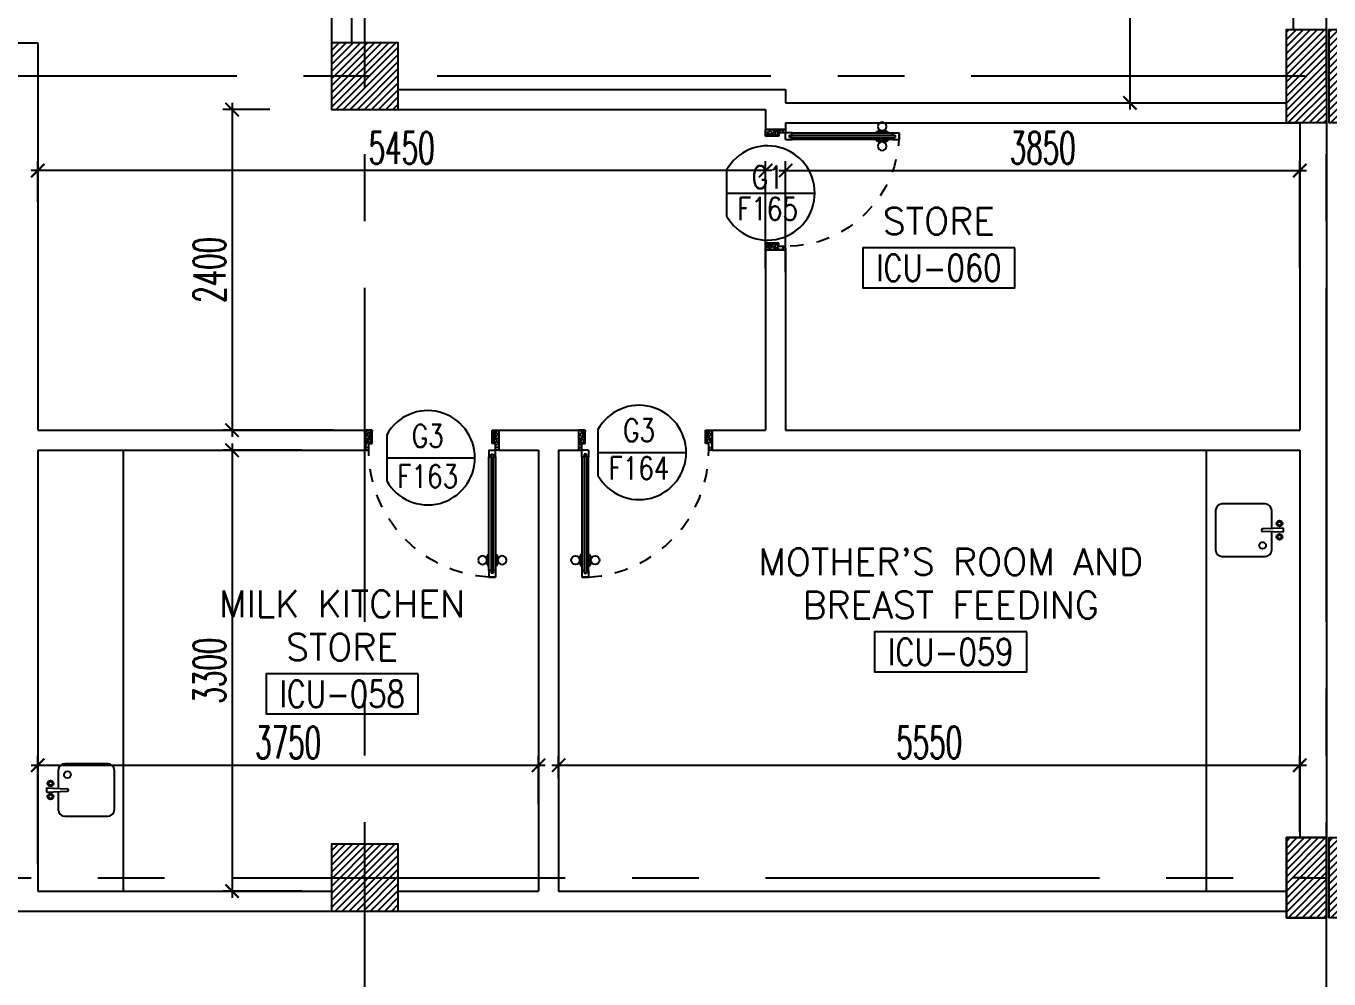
# Model space of a CAD drawing. Extents: x 276011.4 to 276105.3, y 57291.9 to 57371.4.
# Drawn here: x 276043.04 to 276052.79, y 57329.23 to 57336.36 of the extents above; entities that cross this region are included whole.
import ezdxf
from ezdxf.enums import TextEntityAlignment as Align

# ---------------------------------------------------------------- set-up
doc = ezdxf.new("R2010")
doc.units = 0
doc.header["$MEASUREMENT"] = 0
doc.header["$PDMODE"] = 34
doc.linetypes.add('CENTERX2', pattern=[4, 2.5, -0.5, 0.5, -0.5])
doc.linetypes.add('HIDDEN', pattern=[0.375, 0.25, -0.125])
doc.layers.get('0').update_dxf_attribs({"linetype": 'CONTINUOUS'})
doc.layers.get('DEFPOINTS').update_dxf_attribs({"linetype": 'CONTINUOUS'})
for name, color, linetype in [('AXES', 11, 'CENTERX2'), ('COL', 5, 'CONTINUOUS'), ('DIM', 4, 'CONTINUOUS'), ('DOOR', 7, 'CONTINUOUS'), ('DOOR-CR', 2, 'CONTINUOUS'), ('DOOR-NO', 3, 'CONTINUOUS'), ('HAT', 8, 'CONTINUOUS'), ('NON-MEDICAL', 5, 'CONTINUOUS'), ('RM-BOX', 4, 'CONTINUOUS'), ('RM-NAME', 2, 'CONTINUOUS'), ('RM-NO', 2, 'CONTINUOUS'), ('WALL', 2, 'CONTINUOUS')]:
    doc.layers.add(name, color=color, linetype=linetype)
doc.styles.add('ROMANS', font='ROMANS.shx', dxfattribs={"width": 0.6})
doc.dimstyles.new('STANDARD in', dxfattribs={"dimtxt": 0.24, "dimasz": 0.1, "dimexe": 0.07, "dimexo": 0.05, "dimgap": 0.05, "dimtad": 1, "dimdec": 0, "dimlfac": 1000, "dimzin": 0, "dimdsep": 46, "dimtxsty": 'ROMANS', "dimblk": 'ARCHTICK', "dimcen": 0.05, "dimdle": 0.05, "dimclrd": 4, "dimclre": 4, "dimclrt": 2, "dimadec": 0, "dimazin": 0, "dimtfac": 1, "dimtdec": 0, "dimtmove": 2, "dimatfit": 3, "dimfxl": 0, "dimtolj": 1, "dimtzin": 0, "dimarcsym": 0})

# ---------------------------------------------------------------- blocks, each defined once
blk = doc.blocks.new('*X18')
at = {"color": 0}
for p, q in [((84179.2, 155508.6), (84660.3, 155989.7)), ((84179.2, 155561.7), (84607.3, 155989.7)), ((84179.2, 155614.7), (84554.3, 155989.7)), ((84179.2, 155667.7), (84501.2, 155989.7)), ((84179.2, 155720.8), (84448.2, 155989.7)), ((84179.2, 155773.8), (84395.2, 155989.7)), ((84179.2, 155826.8), (84342.1, 155989.7)), ((84179.2, 155879.8), (84289.1, 155989.7)), ((84179.2, 155932.9), (84236.1, 155989.7)), ((84179.2, 155985.9), (84183, 155989.7)), ((84213.4, 155489.7), (84679.2, 155955.6)), ((84266.4, 155489.7), (84679.2, 155902.6)), ((84319.4, 155489.7), (84679.2, 155849.5)), ((84372.5, 155489.7), (84679.2, 155796.5)), ((84425.5, 155489.7), (84679.2, 155743.5)), ((84478.5, 155489.7), (84679.2, 155690.4)), ((84531.6, 155489.7), (84679.2, 155637.4)), ((84584.6, 155489.7), (84679.2, 155584.4)), ((84637.6, 155489.7), (84679.2, 155531.3))]:
    blk.add_line(p, q, dxfattribs=at)
blk = doc.blocks.new('COL50')
at = {"layer": 'COL'}
blk.add_lwpolyline([(-250, 250), (-250, -250), (250, -250), (250, 250)], close=True, dxfattribs=at)
blk = doc.blocks.new('*X20')
at = {"color": 0}
for p, q in [((84179.2, 149515.9), (84653.1, 149989.7)), ((84179.2, 149568.9), (84600, 149989.7)), ((84179.2, 149622), (84547, 149989.7)), ((84179.2, 149675), (84494, 149989.7)), ((84179.2, 149728), (84440.9, 149989.7)), ((84179.2, 149781.1), (84387.9, 149989.7)), ((84179.2, 149834.1), (84334.9, 149989.7)), ((84179.2, 149887.1), (84281.8, 149989.7)), ((84179.2, 149940.2), (84228.8, 149989.7)), ((84206.1, 149489.7), (84679.2, 149962.9)), ((84259.1, 149489.7), (84679.2, 149909.8)), ((84312.2, 149489.7), (84679.2, 149856.8)), ((84365.2, 149489.7), (84679.2, 149803.8)), ((84418.2, 149489.7), (84679.2, 149750.7)), ((84471.3, 149489.7), (84679.2, 149697.7)), ((84524.3, 149489.7), (84679.2, 149644.7)), ((84577.3, 149489.7), (84679.2, 149591.6)), ((84630.4, 149489.7), (84679.2, 149538.6))]:
    blk.add_line(p, q, dxfattribs=at)
blk = doc.blocks.new('DD1')
at = {"layer": 'DOOR-CR'}
blk.add_line((-307.6, 0), (352.8, 0), dxfattribs=at)
blk.add_lwpolyline([(-307.6, -172.9, 3.820224), (-307.6, 172.9)], format="xyb", close=True, dxfattribs=at)
at = {"layer": 'DOOR-NO', "color": 255, "style": 'ROMANS', "width": 0.8}
for tag, p in [('G', (0, 183.5)), ('000', (0, -141.4))]:
    blk.add_attdef(tag, text='', height=204, dxfattribs=at).set_placement(p, align=Align.MIDDLE)
blk = doc.blocks.new('RM1')
at = {"layer": 'RM-BOX'}
blk.add_lwpolyline([(569.9, -200), (-569.9, -200), (-569.9, -500), (569.9, -500)], close=True, dxfattribs=at)
at = {"layer": 'RM-NAME', "style": 'ROMANS'}
for tag, p in [('ROOMNAME1', (0, 323.8)), ('ROOMNAME2', (0, 0))]:
    blk.add_attdef(tag, text='', height=200, dxfattribs=at).set_placement(p, align=Align.MIDDLE)
at = {"layer": 'RM-NO', "style": 'ROMANS', "width": 0.8}
blk.add_attdef('ROOMNO', text='', height=200, dxfattribs=at).set_placement((0, -350), align=Align.MIDDLE)
blk = doc.blocks.new('DOOR90')
at = {"layer": 'DOOR', "color": 0, "linetype": 'ByBlock'}
for p, q in [((-150, 0), (-150, -25)), ((-150, 0), (0, 0)), ((0, -50), (0, 0)), ((-1000, -25), (-1000, -75)), ((-1000, -75), (-1000, -25)), ((-950, -25), (-1000, -25)), ((-950, -75), (-1000, -75)), ((-970, -42), (-970, -58)), ((-950, -42), (-970, -42)), ((-950, -58), (-970, -58)), ((-950, -25), (-950, -42)), ((-950, -58), (-950, -75)), ((-917.6, -25), (-917.6, -17.8)), ((-827.6, -17.8), (-917.6, -17.8)), ((-917.6, -75), (-917.6, -82.2)), ((-827.6, -82.2), (-917.6, -82.2)), ((-905, -17.8), (-905, -8.8)), ((-905, -8.8), (-840.2, -8.8)), ((-905, -17.8), (-840.2, -17.8)), ((-905, -82.2), (-905, -91.2)), ((-905, -82.2), (-840.2, -82.2)), ((-905, -91.2), (-840.2, -91.2)), ((-840.2, -17.8), (-840.2, -8.8)), ((-840.2, -82.2), (-840.2, -91.2)), ((-827.6, -25), (-827.6, -17.8)), ((-827.6, -75), (-827.6, -82.2)), ((-200, -42), (-200, -25)), ((-200, -25), (-150, -25)), ((-180, -42), (-200, -42)), ((-200, -75), (-200, -58)), ((-200, -58), (-180, -58)), ((-150, -75), (-200, -75)), ((-180, -58), (-180, -42)), ((-150, -75), (-150, -25)), ((-150, -25), (-100, -25)), ((-100, -25), (-100, -50)), ((-100, -50), (0, -50)), ((-150, -900), (-150, -875)), ((-150, -875), (-100, -875)), ((-100, -850), (0, -850)), ((-100, -875), (-100, -850)), ((0, -850), (0, -900)), ((0, -900), (-150, -900)), ((-150, -900), (0, -900))]:
    blk.add_line(p, q, dxfattribs=at)
at = {"layer": 'DOOR', "color": 9, "linetype": 'ByBlock'}
for p, q in [((0, -50), (-113.7, 0)), ((0, -50), (-40.1, 0)), ((0, -50), (-100, -36.6)), ((0, -850), (-113.7, -900)), ((0, -850), (-100, -863.4)), ((0, -850), (-40.1, -900))]:
    blk.add_line(p, q, dxfattribs=at)
at = {"layer": 'DOOR', "linetype": 'ByBlock'}
for p, q in [((-200, -25), (-950, -25)), ((-200, -42), (-950, -42)), ((-200, -58), (-950, -58)), ((-950, -75), (-200, -75))]:
    blk.add_line(p, q, dxfattribs=at)
at = {"layer": 'DOOR', "color": 0, "linetype": 'ByBlock'}
for centre in [(-872.6, 23.5), (-872.6, -123.5)]:
    blk.add_circle(centre, 32.4, dxfattribs=at)
at = {"layer": 'DOOR', "color": 9, "linetype": 'ByBlock'}
for centre, radius, start, end in [((0, -50), 154.4, 161.10529, 166.28577), ((0, -50), 134.4, 158.15985, 169.28002), ((0, -50), 94.4, 148.01819, 180), ((0, -50), 74.4, 137.77643, 180), ((0, -50), 114.4, 154.08384, 167.37743), ((0, -50), 54.4, 113.20738, 180), ((0, -50), 34.4, 90, 180), ((0, -50), 14.4, 90, 180), ((0, -850), 134.4, 190.71998, 201.84015), ((0, -850), 94.4, 180, 211.98181), ((0, -850), 74.4, 180, 222.22357), ((0, -850), 54.4, 180, 246.79262), ((0, -850), 34.4, 180, 270), ((0, -850), 14.4, 180, 270), ((0, -850), 154.4, 193.71423, 198.89471)]:
    blk.add_arc(centre, radius, start, end, dxfattribs=at)
at = {"layer": 'DOOR', "linetype": 'HIDDEN', "ltscale": 0.5}
blk.add_arc((-150, -25), 850, 180, 270, dxfattribs=at)
blk = doc.blocks.new('C5V')
at = {"layer": 'HAT'}
h = blk.add_hatch(dxfattribs=at)
h.set_pattern_fill('ANSI31', color=256, scale=300, style=0)
h.set_pattern_definition([(45, (-249196.182, -54711.005), (-26.5165043, 26.5165043), [])])
h.paths.add_polyline_path([(-20, 600), (-320, 600), (-320, 300), (-20, 300)])
h.paths.add_polyline_path([(-20, 300), (-320, 300), (-320, 0), (-20, 0)])
h = blk.add_hatch(dxfattribs=at)
h.set_pattern_fill('ANSI31', color=256, scale=300, style=0)
h.set_pattern_definition([(45, (-248876.182, -54711.005), (-26.5165043, 26.5165043), [])])
h.paths.add_polyline_path([(300, 600), (0, 600), (0, 300), (300, 300)])
h.paths.add_polyline_path([(300, 300), (0, 300), (0, 0), (300, 0)])
at = {"layer": 'COL'}
for points in [[(-20, 600), (-20, 0), (-320, 0), (-320, 600)], [(300, 600), (300, 0), (0, 0), (0, 600)]]:
    blk.add_lwpolyline(points, close=True, dxfattribs=at)
blk = doc.blocks.new('C11')
at = {"layer": 'HAT'}
h = blk.add_hatch(dxfattribs=at)
h.set_pattern_fill('ANSI31', color=256, scale=300, style=0)
h.set_pattern_definition([(45, (-248556.182, -75061.005), (-26.5165043, 26.5165043), [])])
h.paths.add_polyline_path([(300, 700), (0, 700), (0, 350), (300, 350)])
h.paths.add_polyline_path([(300, 350), (0, 350), (0, 0), (300, 0)])
at = {"layer": 'COL'}
blk.add_lwpolyline([(300, 700), (300, 0), (0, 0), (0, 700)], close=True, dxfattribs=at)
blk = doc.blocks.new('C11D')
at = {"layer": 'COL', "linetype": 'ByBlock'}
for p in [(-320, 0), (0, 0)]:
    blk.add_blockref('C11', p, dxfattribs=at)
blk = doc.blocks.new('DOOR-10')
at = {"layer": 'DOOR', "color": 0, "linetype": 'ByBlock'}
for p, q in [((-25.7, 1100), (-75.7, 1100)), ((-75.7, 1100), (-25.7, 1100)), ((-75.7, 1050), (-75.7, 1100)), ((-25.7, 1050), (-25.7, 1100)), ((-82.9, 1005), (-91.9, 1005)), ((-91.9, 1005), (-91.9, 940.2)), ((-75.7, 1017.6), (-82.9, 1017.6)), ((-82.9, 927.6), (-82.9, 1017.6)), ((-82.9, 1005), (-82.9, 940.2)), ((-58.7, 1050), (-75.7, 1050)), ((-42.7, 1070), (-58.7, 1070)), ((-58.7, 1050), (-58.7, 1070)), ((-42.7, 1050), (-42.7, 1070)), ((-25.7, 1050), (-42.7, 1050)), ((-25.7, 1017.6), (-18.5, 1017.6)), ((-18.5, 927.6), (-18.5, 1017.6)), ((-18.5, 1005), (-9.5, 1005)), ((-18.5, 1005), (-18.5, 940.2)), ((-9.5, 1005), (-9.5, 940.2)), ((-82.9, 940.2), (-91.9, 940.2)), ((-75.7, 927.6), (-82.9, 927.6)), ((-25.7, 927.6), (-18.5, 927.6)), ((-18.5, 940.2), (-9.5, 940.2)), ((-75.7, 200), (-58.7, 200)), ((-75.7, 150), (-75.7, 200)), ((-58.7, 200), (-58.7, 180)), ((-42.7, 200), (-25.7, 200)), ((-42.7, 180), (-42.7, 200)), ((-25.7, 200), (-25.7, 150)), ((-1000.7, 0), (-1000.7, 150)), ((-1000.7, 150), (-975.7, 150)), ((-1000.7, 150), (-1000.7, 0)), ((-975.7, 150), (-975.7, 100)), ((-975.7, 100), (-950.7, 100)), ((-950.7, 100), (-950.7, 0)), ((-75.7, 150), (-25.7, 150)), ((-58.7, 180), (-42.7, 180)), ((-50.7, 100), (-50.7, 0)), ((-25.7, 100), (-50.7, 100)), ((-0.7, 150), (-25.7, 150)), ((-25.7, 150), (-25.7, 100)), ((-950.7, 0), (-1000.7, 0)), ((-50.7, 0), (-0.7, 0))]:
    blk.add_line(p, q, dxfattribs=at)
at = {"layer": 'DOOR', "linetype": 'ByBlock'}
for p, q in [((-75.7, 1050), (-75.7, 200)), ((-58.7, 200), (-58.7, 1050)), ((-42.7, 200), (-42.7, 1050)), ((-25.7, 200), (-25.7, 1050))]:
    blk.add_line(p, q, dxfattribs=at)
at = {"layer": 'DOOR', "color": 9, "linetype": 'ByBlock'}
for p, q in [((-950.7, 0), (-1000.7, 113.7)), ((-950.7, 0), (-964.1, 100)), ((-50.7, 0), (-0.7, 113.7)), ((-50.7, 0), (-37.3, 100)), ((-0.7, 0), (-0.7, 150)), ((-950.7, 0), (-1000.7, 40.1)), ((-50.7, 0), (-0.7, 40.1))]:
    blk.add_line(p, q, dxfattribs=at)
at = {"layer": 'DOOR', "color": 0, "linetype": 'ByBlock'}
for centre in [(-124.2, 972.6), (22.8, 972.6)]:
    blk.add_circle(centre, 32.4, dxfattribs=at)
at = {"layer": 'DOOR', "linetype": 'HIDDEN', "ltscale": 0.5}
blk.add_arc((-23.4, 149.1), 952.3, 93.14816, 179.94816, dxfattribs=at)
at = {"layer": 'DOOR', "color": 9, "linetype": 'ByBlock'}
for centre, radius, start, end in [((-950.7, 0), 154.4, 103.71423, 108.89471), ((-950.7, 0), 134.4, 100.71998, 111.84015), ((-50.7, 0), 134.4, 68.15985, 79.28002), ((-50.7, 0), 114.4, 64.08384, 77.37743), ((-50.7, 0), 154.4, 71.10529, 76.28577), ((-950.7, 0), 94.4, 90, 121.98181), ((-950.7, 0), 74.4, 90, 132.22357), ((-950.7, 0), 54.4, 90, 156.79262), ((-950.7, 0), 34.4, 90, 180), ((-950.7, 0), 14.4, 90, 180), ((-50.7, 0), 94.4, 58.01819, 90), ((-50.7, 0), 74.4, 47.77643, 90), ((-50.7, 0), 54.4, 23.20738, 90), ((-50.7, 0), 34.4, 0, 90), ((-50.7, 0), 14.4, 0, 90)]:
    blk.add_arc(centre, radius, start, end, dxfattribs=at)
blk = doc.blocks.new('_ARCHTICK')
at = {"color": 0, "linetype": 'ByBlock', "const_width": 0.15}
blk.add_lwpolyline([(-0.5, -0.5), (0.5, 0.5)], dxfattribs=at)
blk = doc.blocks.new('*D530')
at = {"layer": 'DEFPOINTS', "color": 0, "linetype": 'ByBlock', "ltscale": 0.3}
for p in [(276050.5527, 57344.8579), (276050.7709, 57335.7829), (276051.3032, 57335.7829)]:
    blk.add_point(p, dxfattribs=at)
at = {"layer": 'DIM', "color": 4, "linetype": 'ByBlock', "lineweight": -2, "ltscale": 0.3}
for p, q in [((276051.3032, 57344.9079), (276051.3032, 57335.7329)), ((276050.6027, 57344.8579), (276051.3732, 57344.8579)), ((276050.8209, 57335.7829), (276051.3732, 57335.7829))]:
    blk.add_line(p, q, dxfattribs=at)
at = {"layer": 'DIM', "color": 4, "linetype": 'ByBlock', "lineweight": -2, "ltscale": 0.3, "xscale": 0.1, "yscale": 0.1, "zscale": 0.1}
for p, rotation in [((276051.3032, 57344.8579), 90), ((276051.3032, 57335.7829), 270)]:
    blk.add_blockref('_ARCHTICK', p, dxfattribs=dict(at, rotation=rotation))
at = {"layer": 'DIM', "color": 2, "linetype": 'ByBlock', "ltscale": 0.3, "insert": (276051.1332, 57340.3204), "char_height": 0.24, "attachment_point": 5, "rotation": 90, "style": 'ROMANS'}
blk.add_mtext('\\A1;9075', dxfattribs=at)
blk = doc.blocks.new('*D491')
at = {"layer": 'DEFPOINTS', "color": 0, "linetype": 'ByBlock', "ltscale": 0.3}
for p in [(276046.8755, 57330.8246), (276046.8755, 57330.4825), (276043.1255, 57330.0346)]:
    blk.add_point(p, dxfattribs=at)
at = {"layer": 'DIM', "color": 4, "linetype": 'ByBlock', "lineweight": -2, "ltscale": 0.3}
for p, q in [((276043.1255, 57330.0846), (276043.1255, 57330.8946)), ((276046.8755, 57330.5325), (276046.8755, 57330.8946)), ((276043.0755, 57330.8246), (276046.9255, 57330.8246))]:
    blk.add_line(p, q, dxfattribs=at)
at = {"layer": 'DIM', "color": 4, "linetype": 'ByBlock', "lineweight": -2, "ltscale": 0.3, "xscale": 0.1, "yscale": 0.1, "zscale": 0.1, "rotation": 180}
blk.add_blockref('_ARCHTICK', (276043.1255, 57330.8246), dxfattribs=at)
at = {"layer": 'DIM', "color": 4, "linetype": 'ByBlock', "lineweight": -2, "ltscale": 0.3, "xscale": 0.1, "yscale": 0.1, "zscale": 0.1}
blk.add_blockref('_ARCHTICK', (276046.8755, 57330.8246), dxfattribs=at)
at = {"layer": 'DIM', "color": 2, "linetype": 'ByBlock', "ltscale": 0.3, "insert": (276045.0005, 57330.9946), "char_height": 0.24, "attachment_point": 5, "style": 'ROMANS'}
blk.add_mtext('\\A1;3750', dxfattribs=at)
blk = doc.blocks.new('*D490')
at = {"layer": 'DEFPOINTS', "color": 0, "linetype": 'ByBlock', "ltscale": 0.3}
for p in [(276044.9123, 57335.7329), (276044.5808, 57333.3329), (276045.389, 57333.3329)]:
    blk.add_point(p, dxfattribs=at)
at = {"layer": 'DIM', "color": 4, "linetype": 'ByBlock', "lineweight": -2, "ltscale": 0.3}
for p, q in [((276044.5808, 57335.7829), (276044.5808, 57333.2829)), ((276044.8623, 57335.7329), (276044.5108, 57335.7329)), ((276045.339, 57333.3329), (276044.5108, 57333.3329))]:
    blk.add_line(p, q, dxfattribs=at)
at = {"layer": 'DIM', "color": 4, "linetype": 'ByBlock', "lineweight": -2, "ltscale": 0.3, "xscale": 0.1, "yscale": 0.1, "zscale": 0.1}
for p, rotation in [((276044.5808, 57335.7329), 90), ((276044.5808, 57333.3329), 270)]:
    blk.add_blockref('_ARCHTICK', p, dxfattribs=dict(at, rotation=rotation))
at = {"layer": 'DIM', "color": 2, "linetype": 'ByBlock', "ltscale": 0.3, "insert": (276044.4108, 57334.5329), "char_height": 0.24, "attachment_point": 5, "rotation": 90, "style": 'ROMANS'}
blk.add_mtext('\\A1;2400', dxfattribs=at)
blk = doc.blocks.new('*D489')
at = {"layer": 'DEFPOINTS', "color": 0, "linetype": 'ByBlock', "ltscale": 0.3}
for p in [(276043.1255, 57335.2762), (276043.1255, 57334.9929), (276048.5755, 57334.4933)]:
    blk.add_point(p, dxfattribs=at)
at = {"layer": 'DIM', "color": 4, "linetype": 'ByBlock', "lineweight": -2, "ltscale": 0.3}
for p, q in [((276048.6255, 57335.2762), (276043.0755, 57335.2762)), ((276043.1255, 57335.0429), (276043.1255, 57335.3462)), ((276048.5755, 57334.5433), (276048.5755, 57335.3462))]:
    blk.add_line(p, q, dxfattribs=at)
at = {"layer": 'DIM', "color": 4, "linetype": 'ByBlock', "lineweight": -2, "ltscale": 0.3, "xscale": 0.1, "yscale": 0.1, "zscale": 0.1, "rotation": 180}
blk.add_blockref('_ARCHTICK', (276043.1255, 57335.2762), dxfattribs=at)
at = {"layer": 'DIM', "color": 4, "linetype": 'ByBlock', "lineweight": -2, "ltscale": 0.3, "xscale": 0.1, "yscale": 0.1, "zscale": 0.1}
blk.add_blockref('_ARCHTICK', (276048.5755, 57335.2762), dxfattribs=at)
at = {"layer": 'DIM', "color": 2, "linetype": 'ByBlock', "ltscale": 0.3, "insert": (276045.8505, 57335.4462), "char_height": 0.24, "attachment_point": 5, "style": 'ROMANS'}
blk.add_mtext('\\A1;5450', dxfattribs=at)
blk = doc.blocks.new('*D488')
at = {"layer": 'DEFPOINTS', "color": 0, "linetype": 'ByBlock', "ltscale": 0.3}
for p in [(276045.1535, 57333.1829), (276044.5808, 57329.8829), (276045.1535, 57329.8829)]:
    blk.add_point(p, dxfattribs=at)
at = {"layer": 'DIM', "color": 4, "linetype": 'ByBlock', "lineweight": -2, "ltscale": 0.3}
for p, q in [((276044.5808, 57333.2329), (276044.5808, 57329.8329)), ((276045.1035, 57333.1829), (276044.5108, 57333.1829)), ((276045.1035, 57329.8829), (276044.5108, 57329.8829))]:
    blk.add_line(p, q, dxfattribs=at)
at = {"layer": 'DIM', "color": 4, "linetype": 'ByBlock', "lineweight": -2, "ltscale": 0.3, "xscale": 0.1, "yscale": 0.1, "zscale": 0.1}
for p, rotation in [((276044.5808, 57333.1829), 90), ((276044.5808, 57329.8829), 270)]:
    blk.add_blockref('_ARCHTICK', p, dxfattribs=dict(at, rotation=rotation))
at = {"layer": 'DIM', "color": 2, "linetype": 'ByBlock', "ltscale": 0.3, "insert": (276044.4108, 57331.5329), "char_height": 0.24, "attachment_point": 5, "rotation": 90, "style": 'ROMANS'}
blk.add_mtext('\\A1;3300', dxfattribs=at)
blk = doc.blocks.new('*D487')
at = {"layer": 'DEFPOINTS', "color": 0, "linetype": 'ByBlock', "ltscale": 0.3}
for p in [(276052.5755, 57330.8253), (276047.0255, 57330.6793), (276052.5755, 57330.2757)]:
    blk.add_point(p, dxfattribs=at)
at = {"layer": 'DIM', "color": 4, "linetype": 'ByBlock', "lineweight": -2, "ltscale": 0.3}
for p, q in [((276047.0255, 57330.7293), (276047.0255, 57330.8953)), ((276052.5755, 57330.3257), (276052.5755, 57330.8953)), ((276046.9755, 57330.8253), (276052.6255, 57330.8253))]:
    blk.add_line(p, q, dxfattribs=at)
at = {"layer": 'DIM', "color": 4, "linetype": 'ByBlock', "lineweight": -2, "ltscale": 0.3, "xscale": 0.1, "yscale": 0.1, "zscale": 0.1, "rotation": 180}
blk.add_blockref('_ARCHTICK', (276047.0255, 57330.8253), dxfattribs=at)
at = {"layer": 'DIM', "color": 4, "linetype": 'ByBlock', "lineweight": -2, "ltscale": 0.3, "xscale": 0.1, "yscale": 0.1, "zscale": 0.1}
blk.add_blockref('_ARCHTICK', (276052.5755, 57330.8253), dxfattribs=at)
at = {"layer": 'DIM', "color": 2, "linetype": 'ByBlock', "ltscale": 0.3, "insert": (276049.8005, 57330.9953), "char_height": 0.24, "attachment_point": 5, "style": 'ROMANS'}
blk.add_mtext('\\A1;5550', dxfattribs=at)
blk = doc.blocks.new('*D483')
at = {"layer": 'DEFPOINTS', "color": 0, "linetype": 'ByBlock', "ltscale": 0.3}
for p in [(276052.5755, 57335.2762), (276052.5755, 57334.4979), (276048.7255, 57334.4659)]:
    blk.add_point(p, dxfattribs=at)
at = {"layer": 'DIM', "color": 4, "linetype": 'ByBlock', "lineweight": -2, "ltscale": 0.3}
for p, q in [((276048.6755, 57335.2762), (276052.6255, 57335.2762)), ((276048.7255, 57334.5159), (276048.7255, 57335.3462)), ((276052.5755, 57334.5479), (276052.5755, 57335.3462))]:
    blk.add_line(p, q, dxfattribs=at)
at = {"layer": 'DIM', "color": 4, "linetype": 'ByBlock', "lineweight": -2, "ltscale": 0.3, "xscale": 0.1, "yscale": 0.1, "zscale": 0.1, "rotation": 180}
blk.add_blockref('_ARCHTICK', (276048.7255, 57335.2762), dxfattribs=at)
at = {"layer": 'DIM', "color": 4, "linetype": 'ByBlock', "lineweight": -2, "ltscale": 0.3, "xscale": 0.1, "yscale": 0.1, "zscale": 0.1}
blk.add_blockref('_ARCHTICK', (276052.5755, 57335.2762), dxfattribs=at)
at = {"layer": 'DIM', "color": 2, "linetype": 'ByBlock', "ltscale": 0.3, "insert": (276050.6505, 57335.4462), "char_height": 0.24, "attachment_point": 5, "style": 'ROMANS'}
blk.add_mtext('\\A1;3850', dxfattribs=at)

msp = doc.modelspace()

# ---------------------------------------------------------------- linework, layer by layer
at = {"layer": 'AXES'}
for p, q in [((276052.7755, 57291.8986), (276052.7755, 57370.3613)), ((276045.5755, 57291.8986), (276045.5755, 57352.4829)), ((276104.6155, 57335.9829), (276036.5755, 57335.9829)), ((276104.6155, 57335.9829), (276052.5255, 57335.9829)), ((276036.5755, 57329.9829), (276052.7755, 57329.9829)), ((276104.6155, 57329.9829), (276052.5255, 57329.9829))]:
    msp.add_line(p, q, dxfattribs=at)
at = {"layer": 'NON-MEDICAL'}
for p, q in [((276043.7659, 57333.1829), (276043.7659, 57329.8829)), ((276051.875, 57333.1829), (276051.875, 57329.8829)), ((276051.9453, 57332.7309), (276051.9453, 57332.438)), ((276052.3163, 57332.7808), (276051.9952, 57332.7808)), ((276052.3662, 57332.5944), (276052.3662, 57332.7309)), ((276052.4544, 57332.6005), (276052.2991, 57332.5944)), ((276052.4544, 57332.5684), (276052.2991, 57332.5745)), ((276052.3662, 57332.438), (276052.3662, 57332.5745)), ((276052.4544, 57332.5684), (276052.4544, 57332.6005)), ((276051.9952, 57332.3881), (276052.3163, 57332.3881)), ((276043.2786, 57330.786), (276043.2786, 57330.6495)), ((276043.6495, 57330.8359), (276043.3284, 57330.8359)), ((276043.6994, 57330.4931), (276043.6994, 57330.786)), ((276043.1904, 57330.6556), (276043.3456, 57330.6495)), ((276043.1904, 57330.6556), (276043.1904, 57330.6235)), ((276043.1904, 57330.6235), (276043.3456, 57330.6296)), ((276043.2786, 57330.6296), (276043.2786, 57330.4931)), ((276043.3284, 57330.4432), (276043.6495, 57330.4432))]:
    msp.add_line(p, q, dxfattribs=at)
for centre, radius in [((276052.4233, 57332.6342), 0.0217), ((276052.4233, 57332.6342), 0.014), ((276052.4233, 57332.5347), 0.0217), ((276052.4233, 57332.5347), 0.014), ((276052.2967, 57332.47), 0.0255), ((276043.348, 57330.754), 0.0255), ((276043.2214, 57330.6893), 0.0217), ((276043.2214, 57330.6893), 0.014), ((276043.2214, 57330.5898), 0.0217), ((276043.2214, 57330.5898), 0.014)]:
    msp.add_circle(centre, radius, dxfattribs=at)
for centre, radius, start, end in [((276051.9952, 57332.7309), 0.0499, 90, 180), ((276052.3163, 57332.7309), 0.0499, 0, 90), ((276052.2991, 57332.5844), 0.00997, 90, 270), ((276051.9952, 57332.438), 0.0499, 180, 270), ((276052.3163, 57332.438), 0.0499, 270, 0), ((276043.3284, 57330.786), 0.0499, 90, 180), ((276043.6495, 57330.786), 0.0499, 0, 90), ((276043.3456, 57330.6396), 0.00997, 270, 90), ((276043.3284, 57330.4931), 0.0499, 180, 270), ((276043.6495, 57330.4931), 0.0499, 270, 0)]:
    msp.add_arc(centre, radius, start, end, dxfattribs=at)
at = {"layer": 'WALL', "linetype": 'ByBlock'}
for p, q in [((276045.3255, 57336.7204), (276045.3255, 57335.7329)), ((276045.4755, 57336.7204), (276045.4755, 57336.2329)), ((276052.5255, 57336.7079), (276052.5255, 57336.3329)), ((276041.9005, 57336.2329), (276043.1255, 57336.2329)), ((276043.1255, 57336.2329), (276043.1255, 57333.3329)), ((276045.8255, 57335.8829), (276048.7255, 57335.8829)), ((276048.7255, 57335.8829), (276048.7255, 57335.7829)), ((276048.7255, 57335.7829), (276052.4755, 57335.7829)), ((276045.4755, 57335.7329), (276048.5755, 57335.7329)), ((276048.5755, 57335.7329), (276048.5755, 57335.5829)), ((276048.5755, 57335.5829), (276048.7255, 57335.5829)), ((276048.7255, 57335.6329), (276052.5755, 57335.6329)), ((276048.7255, 57335.6329), (276048.7255, 57335.5829)), ((276048.5755, 57334.6829), (276048.7255, 57334.6829)), ((276048.5755, 57334.6829), (276048.5755, 57333.3329)), ((276048.7255, 57334.6829), (276048.7255, 57333.3329)), ((276043.1255, 57333.3329), (276045.5788, 57333.3329)), ((276045.5788, 57333.3329), (276045.5788, 57333.1829)), ((276046.5788, 57333.3329), (276046.5788, 57333.1829)), ((276046.5788, 57333.3329), (276047.1755, 57333.3329)), ((276047.1755, 57333.3329), (276047.1755, 57333.1829)), ((276048.1755, 57333.3329), (276048.1755, 57333.1829)), ((276048.1755, 57333.3329), (276048.5755, 57333.3329)), ((276048.7255, 57333.3329), (276052.5755, 57333.3329)), ((276043.1255, 57333.1829), (276045.5788, 57333.1829)), ((276043.1255, 57333.1829), (276043.1255, 57329.8829)), ((276046.5788, 57333.1829), (276046.8755, 57333.1829)), ((276046.8755, 57333.1829), (276046.8755, 57329.8829)), ((276047.0255, 57333.1829), (276047.0255, 57329.8829)), ((276047.0255, 57333.1829), (276047.1755, 57333.1829)), ((276048.1755, 57333.1829), (276052.5755, 57333.1829)), ((276052.7755, 57330.2329), (276052.7755, 57329.7329)), ((276043.1255, 57329.8829), (276045.3255, 57329.8829)), ((276045.8255, 57329.8829), (276046.8755, 57329.8829)), ((276047.0255, 57329.8829), (276052.4755, 57329.8829)), ((276042.7755, 57329.7329), (276045.3255, 57329.7329)), ((276045.3255, 57329.7329), (276052.4755, 57329.7329))]:
    msp.add_line(p, q, dxfattribs=at)
at = {"layer": 'WALL'}
for p, q in [((276052.5755, 57335.6329), (276052.5755, 57333.3329)), ((276052.7755, 57335.6329), (276052.7755, 57330.0329)), ((276052.5755, 57333.1829), (276052.5755, 57330.2829))]:
    msp.add_line(p, q, dxfattribs=at)
at = {"layer": 'WALL', "linetype": 'ByBlock', "ltscale": 0.3}
for points in [[(276052.7755, 57335.6329), (276052.4755, 57335.6329), (276052.4755, 57336.3329), (276052.7755, 57336.3329)], [(276045.8255, 57336.2329), (276045.3255, 57336.2329), (276045.3255, 57335.7329), (276045.8255, 57335.7329)], [(276052.4755, 57329.6829), (276052.7755, 57329.6829), (276052.7755, 57330.2829), (276052.4755, 57330.2829)], [(276045.8255, 57330.2329), (276045.3255, 57330.2329), (276045.3255, 57329.7329), (276045.8255, 57329.7329)]]:
    msp.add_lwpolyline(points, close=True, dxfattribs=at)

# ---------------------------------------------------------------- block references
at = {"layer": 'COL', "linetype": 'ByBlock', "xscale": 0.001, "yscale": 0.001, "zscale": 0.001}
for name, p in [('C11D', (276052.7955, 57335.6329)), ('C5V', (276052.7955, 57329.6829))]:
    msp.add_blockref(name, p, dxfattribs=at)
at = {"layer": 'COL', "xscale": 0.001, "yscale": 0.001, "zscale": 0.001}
for p in [(276045.5755, 57335.9829), (276045.5755, 57329.9829)]:
    msp.add_blockref('COL50', p, dxfattribs=at)
at = {"layer": 'DOOR', "color": 0, "linetype": 'ByBlock', "xscale": -0.001, "yscale": 0.001, "zscale": 0.001}
msp.add_blockref('DOOR90', (276048.5755, 57335.5829), dxfattribs=at)
at = {"layer": 'DOOR', "color": 0, "linetype": 'ByBlock', "yscale": 0.001, "zscale": 0.001, "rotation": 180}
for p, xscale in [((276046.5795, 57333.3329), -0.001), ((276047.1748, 57333.3329), 0.001)]:
    msp.add_blockref('DOOR-10', p, dxfattribs=dict(at, xscale=xscale))
at = {"layer": 'DOOR-NO'}
ref = msp.add_blockref('DD1', (276048.591, 57335.1083), dxfattribs=dict(at, xscale=0.001, yscale=0.001, zscale=0.001))
ref.add_attrib('G', 'G1', dxfattribs={"height": 0.17, "style": 'ROMANS', "width": 0.8}).set_placement((276048.591, 57335.2263), align=Align.MIDDLE)
ref.add_attrib('000', 'F165', dxfattribs={"height": 0.17, "style": 'ROMANS', "width": 0.8}).set_placement((276048.591, 57334.9905), align=Align.MIDDLE)
ref = msp.add_blockref('DD1', (276046.0461, 57333.1264), dxfattribs=dict(at, xscale=0.001, yscale=0.001, zscale=0.001))
ref.add_attrib('G', 'G3', dxfattribs={"height": 0.17, "style": 'ROMANS', "width": 0.8}).set_placement((276046.0461, 57333.2898), align=Align.MIDDLE)
ref.add_attrib('000', 'F163', dxfattribs={"height": 0.17, "style": 'ROMANS', "width": 0.8}).set_placement((276046.0461, 57332.9876), align=Align.MIDDLE)
ref = msp.add_blockref('DD1', (276047.6282, 57333.1662), dxfattribs=dict(at, xscale=0.001, yscale=0.001, zscale=0.001))
ref.add_attrib('G', 'G3', dxfattribs={"height": 0.17, "style": 'ROMANS', "width": 0.8}).set_placement((276047.6282, 57333.3321), align=Align.MIDDLE)
ref.add_attrib('000', 'F164', dxfattribs={"height": 0.17, "style": 'ROMANS', "width": 0.8}).set_placement((276047.6282, 57333.0484), align=Align.MIDDLE)
at = {"layer": 'HAT', "xscale": 0.001, "yscale": 0.001, "zscale": 0.001}
for name in ['*X18', '*X20']:
    msp.add_blockref(name, (275961.1463, 57180.2432), dxfattribs=at)
at = {"layer": 'RM-NAME', "xscale": 0.001, "yscale": 0.001, "zscale": 0.001}
for p, values in [((276049.8725, 57334.8981), {'ROOMNO': 'ICU-060', 'ROOMNAME2': 'STORE'}), ((276049.9615, 57332.0242), {'ROOMNO': 'ICU-059', 'ROOMNAME2': 'BREAST FEEDING', 'ROOMNAME1': "MOTHER'S ROOM AND"}), ((276045.4046, 57331.7086), {'ROOMNO': 'ICU-058', 'ROOMNAME2': 'STORE', 'ROOMNAME1': 'MILK KITCHEN'})]:
    msp.add_blockref('RM1', p, dxfattribs=at).add_auto_attribs(values)

# ---------------------------------------------------------------- dimensions: what is measured, and where the dimension line sits
at = {"layer": 'DIM', "linetype": 'ByBlock', "ltscale": 0.3}
for base, p1, p2, picture, middle in [((276051.3032, 57335.7829), (276050.5527, 57344.8579), (276050.7709, 57335.7829), '*D530', (276051.1332, 57340.3204)), ((276044.5808, 57333.3329), (276044.9123, 57335.7329), (276045.389, 57333.3329), '*D490', (276044.4108, 57334.5329)), ((276044.5808, 57329.8829), (276045.1535, 57333.1829), (276045.1535, 57329.8829), '*D488', (276044.4108, 57331.5329))]:
    dim = msp.add_linear_dim(base=base, p1=p1, p2=p2, angle=90, dimstyle='STANDARD in', dxfattribs=at)
    dim.commit()
    dim.dimension.update_dxf_attribs({"geometry": picture, "text_midpoint": middle})
for base, p1, p2, picture, middle in [((276043.1255, 57335.2762), (276048.5755, 57334.4933), (276043.1255, 57334.9929), '*D489', (276045.8505, 57335.4462)), ((276052.5755, 57335.2762), (276048.7255, 57334.4659), (276052.5755, 57334.4979), '*D483', (276050.6505, 57335.4462)), ((276046.8755, 57330.8246), (276043.1255, 57330.0346), (276046.8755, 57330.4825), '*D491', (276045.0005, 57330.9946)), ((276052.5755, 57330.8253), (276047.0255, 57330.6793), (276052.5755, 57330.2757), '*D487', (276049.8005, 57330.9953))]:
    dim = msp.add_linear_dim(base=base, p1=p1, p2=p2, dimstyle='STANDARD in', dxfattribs=at)
    dim.commit()
    dim.dimension.update_dxf_attribs({"geometry": picture, "text_midpoint": middle})

doc.saveas('drawing.dxf')
